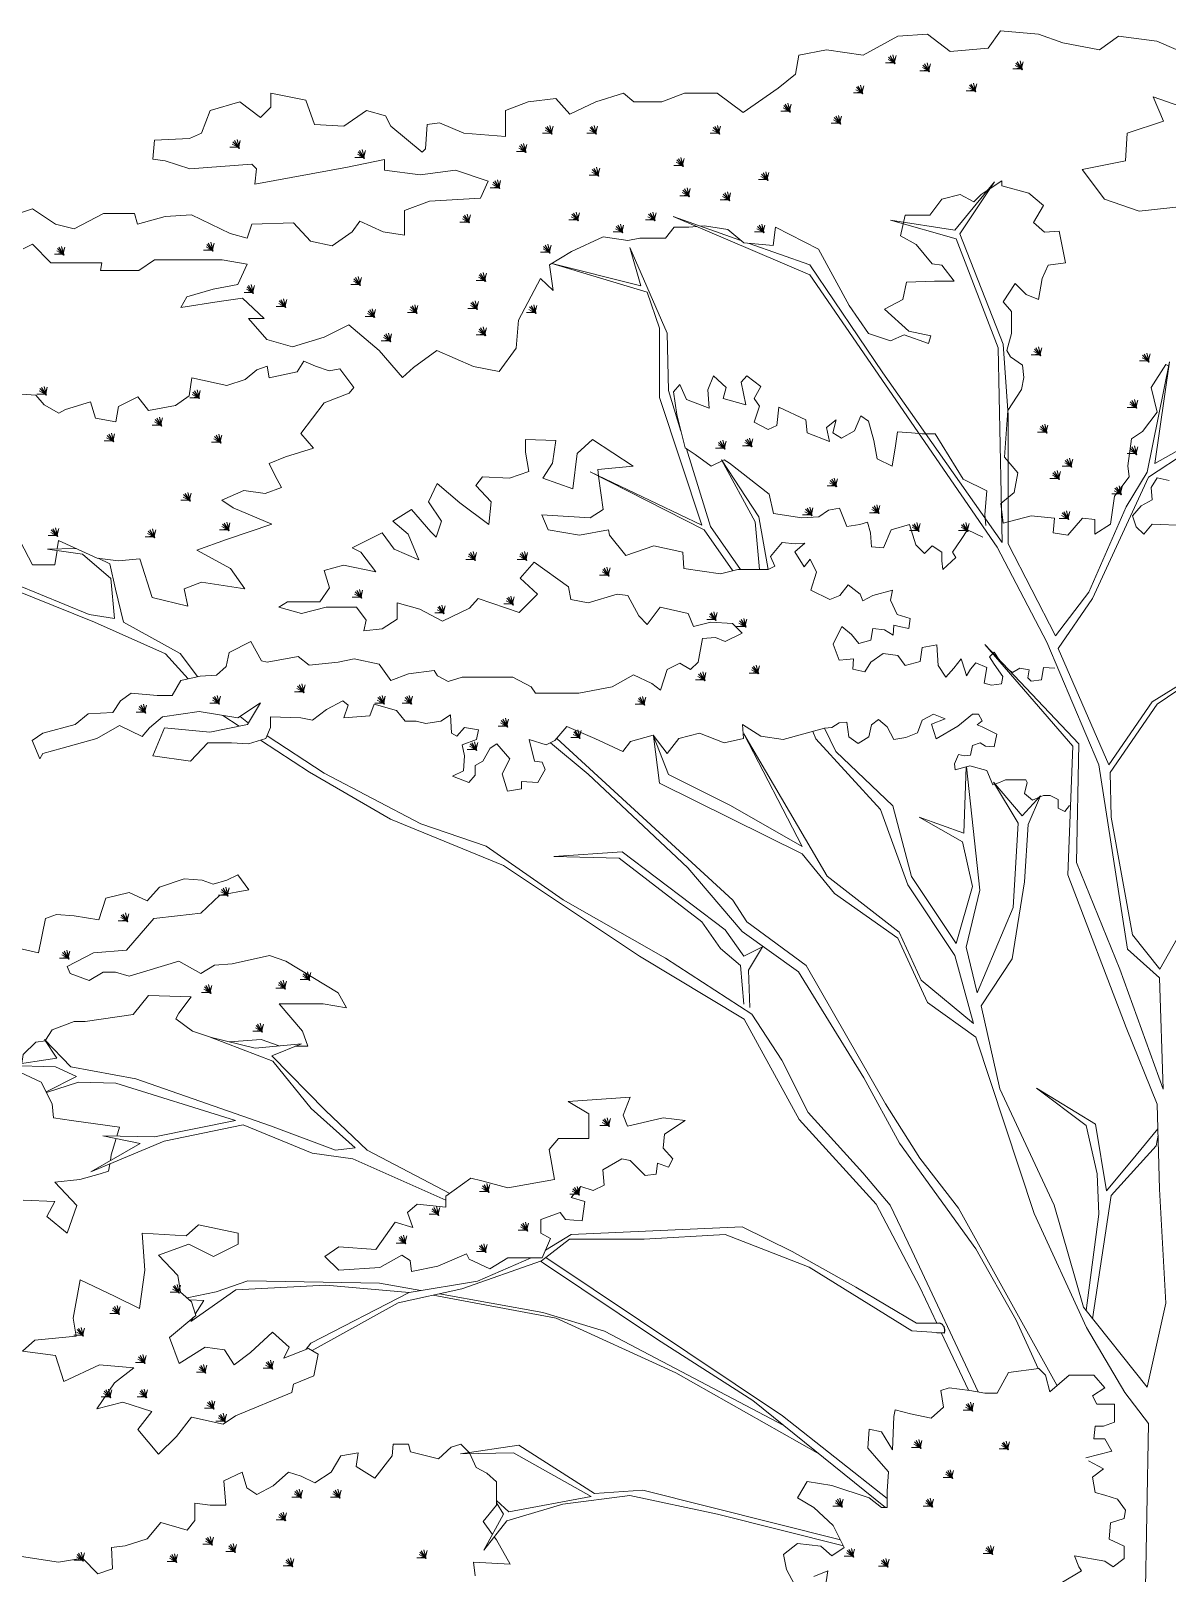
# Model space of a CAD drawing. Header units: millimetres. Extents: x -17823 to 16843, y 0 to 26332.
# Drawn here: x -11867 to 4, y 10211 to 26332 of the extents above; entities that cross this region are included whole.
import ezdxf

# ---------------------------------------------------------------- set-up
doc = ezdxf.new("R2010")
doc.units = ezdxf.units.MM
doc.layers.add('ceco.net 196', color=7, linetype='Continuous')

msp = doc.modelspace()

# ---------------------------------------------------------------- linework, layer by layer
at = {"layer": 'ceco.net 196'}
msp.add_line((-2402, 12728), (-2319, 12725), dxfattribs=at)
at = {"layer": 'ceco.net 196', "lineweight": 5}
for points in [[(-12239, 24343), (-11851, 24472), (-11609, 24311), (-11416, 24263), (-11109, 24424), (-10786, 24424), (-10754, 24311), (-10464, 24392), (-10189, 24408), (-9786, 24214), (-9608, 24166), (-9560, 24311), (-9124, 24327), (-8947, 24134), (-8721, 24085), (-8511, 24230), (-8430, 24343), (-8188, 24230), (-7962, 24198), (-7962, 24456), (-7704, 24553), (-7171, 24585), (-7091, 24762), (-7430, 24875), (-7801, 24827), (-8172, 24875), (-8172, 24988), (-8559, 24908), (-9528, 24730), (-9511, 24891), (-9560, 24940), (-10205, 24891), (-10465, 24973), (-10592, 24991), (-10574, 25190), (-10211, 25208), (-10084, 25263), (-9994, 25499), (-9685, 25589), (-9468, 25426), (-9359, 25535), (-9359, 25680), (-8996, 25607), (-8905, 25353), (-8597, 25335), (-8361, 25499), (-8161, 25444), (-8107, 25335), (-7780, 25063), (-7744, 25100), (-7726, 25353), (-7599, 25372), (-7345, 25263), (-6909, 25227), (-6909, 25499), (-6673, 25589), (-6383, 25625), (-6238, 25462), (-5966, 25589), (-5675, 25680), (-5567, 25589), (-5276, 25589), (-5040, 25680), (-4696, 25680), (-4424, 25480), (-4061, 25734), (-3879, 25879), (-3843, 26079), (-3553, 26133), (-3172, 26079), (-2809, 26278), (-2500, 26296), (-2264, 26115), (-1865, 26151), (-1738, 26332), (-1339, 26296), (-1085, 26206), (-704, 26133), (-504, 26278), (-105, 26224), (276, 26061)], [(-2906, 26058), (-2840, 25989), (-2889, 26071), (-2836, 25989), (-2861, 26081), (-2845, 26004), (-2828, 26073), (-2851, 26006), (-2937, 25999), (-2849, 25999), (-2912, 26033), (-2840, 25997)], [(-2547, 25974), (-2482, 25905), (-2530, 25986), (-2478, 25905), (-2503, 25997), (-2486, 25919), (-2469, 25989), (-2493, 25921), (-2579, 25915), (-2490, 25915), (-2553, 25949), (-2482, 25913)], [(-1578, 25995), (-1512, 25926), (-1561, 26008), (-1508, 25926), (-1533, 26018), (-1517, 25940), (-1500, 26010), (-1523, 25942), (-1609, 25936), (-1521, 25936), (-1584, 25970), (-1512, 25934)], [(-3243, 25742), (-3178, 25673), (-3226, 25755), (-3174, 25673), (-3199, 25765), (-3182, 25688), (-3165, 25757), (-3188, 25690), (-3274, 25683), (-3186, 25683), (-3249, 25717), (-3178, 25681)], [(-2062, 25763), (-1997, 25694), (-2046, 25776), (-1993, 25694), (-2018, 25786), (-2001, 25709), (-1985, 25778), (-2008, 25711), (-2094, 25704), (-2006, 25704), (-2069, 25738), (-1997, 25702)], [(475, 25426), (-142, 25644), (-33, 25390), (-414, 25263), (-432, 24973), (-885, 24882), (-650, 24574), (-287, 24447), (385, 24520)], [(-4002, 25553), (-3937, 25483), (-3985, 25565), (-3932, 25483), (-3958, 25576), (-3941, 25498), (-3924, 25567), (-3947, 25500), (-4033, 25494), (-3945, 25494), (-4008, 25527), (-3937, 25492)], [(-6489, 25321), (-6424, 25252), (-6472, 25333), (-6420, 25252), (-6445, 25344), (-6428, 25266), (-6411, 25336), (-6434, 25268), (-6521, 25262), (-6432, 25262), (-6495, 25296), (-6424, 25260)], [(-6025, 25321), (-5960, 25252), (-6009, 25333), (-5956, 25252), (-5981, 25344), (-5964, 25266), (-5948, 25336), (-5971, 25268), (-6057, 25262), (-5969, 25262), (-6032, 25296), (-5960, 25260)], [(-4739, 25321), (-4674, 25252), (-4723, 25333), (-4670, 25252), (-4695, 25344), (-4679, 25266), (-4662, 25336), (-4685, 25268), (-4771, 25262), (-4683, 25262), (-4746, 25296), (-4674, 25260)], [(-3475, 25426), (-3410, 25357), (-3458, 25439), (-3405, 25357), (-3431, 25449), (-3414, 25372), (-3397, 25441), (-3420, 25374), (-3506, 25367), (-3418, 25367), (-3481, 25401), (-3410, 25365)], [(-9756, 25173), (-9691, 25104), (-9740, 25186), (-9687, 25104), (-9712, 25197), (-9696, 25119), (-9679, 25188), (-9702, 25121), (-9788, 25115), (-9700, 25115), (-9763, 25148), (-9691, 25113)], [(-6763, 25131), (-6698, 25062), (-6746, 25144), (-6694, 25062), (-6719, 25154), (-6702, 25077), (-6685, 25146), (-6709, 25079), (-6795, 25073), (-6706, 25073), (-6769, 25106), (-6698, 25070)], [(-8449, 25068), (-8384, 24999), (-8433, 25081), (-8380, 24999), (-8405, 25091), (-8389, 25014), (-8372, 25083), (-8395, 25016), (-8481, 25009), (-8393, 25009), (-8456, 25043), (-8384, 25007)], [(-5119, 24984), (-5054, 24915), (-5102, 24996), (-5050, 24915), (-5075, 25007), (-5058, 24929), (-5041, 24999), (-5064, 24931), (-5150, 24925), (-5062, 24925), (-5125, 24959), (-5054, 24923)], [(-6002, 24882), (-5937, 24813), (-5985, 24895), (-5933, 24813), (-5958, 24906), (-5941, 24828), (-5924, 24897), (-5948, 24830), (-6034, 24824), (-5945, 24824), (-6008, 24857), (-5937, 24822)], [(-4234, 24836), (-4168, 24767), (-4217, 24849), (-4164, 24767), (-4189, 24860), (-4173, 24782), (-4156, 24851), (-4179, 24784), (-4265, 24778), (-4177, 24778), (-4240, 24811), (-4168, 24776)], [(-7037, 24752), (-6972, 24683), (-7020, 24765), (-6968, 24683), (-6993, 24775), (-6976, 24698), (-6959, 24767), (-6983, 24700), (-7069, 24693), (-6980, 24693), (-7043, 24727), (-6972, 24691)], [(-5056, 24668), (-4991, 24599), (-5039, 24681), (-4986, 24599), (-5012, 24691), (-4995, 24613), (-4978, 24683), (-5001, 24615), (-5087, 24609), (-4999, 24609), (-5062, 24643), (-4991, 24607)], [(-1867, 24670), (-1940, 24623), (-2017, 24546), (-2157, 24623), (-2349, 24572), (-2476, 24406), (-2732, 24406), (-2783, 24189), (-2617, 24100), (-2451, 23896), (-2349, 23883), (-2221, 23717), (-2425, 23717), (-2719, 23704), (-2757, 23526), (-2949, 23424), (-2693, 23194), (-2464, 23143), (-2489, 23066), (-2744, 23156), (-2885, 23092), (-3115, 23169), (-3319, 23462), (-3640, 24051), (-4087, 24281), (-4113, 24089), (-4419, 24115), (-4585, 24255), (-4828, 24293), (-4870, 24290)], [(289, 22043), (-126, 21810), (29, 22872), (-204, 21720), (-424, 21357), (-813, 20464), (-1163, 20010), (-1655, 20969), (-1655, 22315), (-1708, 23057), (-2161, 24209), (-1798, 24753), (-2213, 24248), (-2887, 24352), (-2200, 24158), (-1760, 23018), (-1721, 20986), (-2965, 22759), (-3729, 23886), (-4362, 24110)], [(21, 22829), (-11, 22846), (-164, 22603), (-101, 22348), (-254, 22144), (-369, 22068), (-407, 21787), (-394, 21672), (-547, 21468), (-586, 21175), (-752, 21073), (-752, 21226), (-879, 21239), (-1033, 21060), (-1186, 21086), (-1173, 21239), (-1416, 21264), (-1709, 21188), (-1735, 21392), (-1594, 21506), (-1556, 21711), (-1696, 21876), (-1659, 22365), (-1519, 22582), (-1493, 22709), (-1506, 22837), (-1634, 22926), (-1672, 22990), (-1621, 23169), (-1621, 23398), (-1710, 23500), (-1583, 23691), (-1468, 23577), (-1340, 23526), (-1302, 23743), (-1238, 23883), (-1059, 23908), (-1123, 24240), (-1276, 24227), (-1391, 24329), (-1289, 24508), (-1442, 24635), (-1723, 24712), (-1723, 24763), (-1844, 24685)], [(-4634, 24626), (-4569, 24557), (-4617, 24638), (-4565, 24557), (-4590, 24649), (-4573, 24571), (-4556, 24640), (-4579, 24573), (-4666, 24567), (-4577, 24567), (-4640, 24601), (-4569, 24565)], [(-7352, 24393), (-7287, 24324), (-7336, 24406), (-7283, 24324), (-7308, 24416), (-7291, 24339), (-7275, 24408), (-7298, 24341), (-7384, 24334), (-7296, 24334), (-7359, 24368), (-7287, 24332)], [(-6215, 24415), (-6150, 24346), (-6198, 24428), (-6146, 24346), (-6171, 24438), (-6154, 24361), (-6137, 24430), (-6160, 24363), (-6247, 24356), (-6158, 24356), (-6221, 24390), (-6150, 24354)], [(-5414, 24415), (-5349, 24346), (-5397, 24428), (-5345, 24346), (-5370, 24438), (-5353, 24361), (-5336, 24430), (-5359, 24363), (-5446, 24356), (-5357, 24356), (-5420, 24390), (-5349, 24354)], [(-4450, 24141), (-5155, 24391), (-3729, 23782), (-1772, 20934), (-1254, 19943), (-709, 18661), (-411, 16732), (-74, 16434), (-36, 15269), (-36, 15269), (-489, 16525), (-943, 17638), (-917, 18881), (-1902, 19917), (-981, 18855), (-1033, 17509), (-424, 15916), (-100, 15113), (-74, 14226), (-9, 13035), (-203, 12154), (-870, 12991), (-1175, 14058), (-1745, 15275), (-1940, 16142), (-1616, 16634), (-1486, 17437), (-1448, 18037), (-1318, 18335), (-1512, 18128), (-1810, 18478), (-1551, 18050), (-1603, 17170), (-1979, 16277), (-2096, 16756), (-1953, 17351), (-2092, 18640)], [(-4911, 24287), (-4994, 24281), (-5147, 24281), (-5236, 24166), (-5504, 24166), (-5632, 24140), (-5887, 24179), (-6219, 24025), (-6449, 23885), (-6411, 23617), (-6542, 23743), (-6772, 23309), (-6797, 23016), (-6976, 22773), (-7244, 22824), (-7627, 22990), (-7870, 22812), (-7985, 22710), (-8227, 22990), (-8546, 23258), (-8802, 23130), (-9134, 23028), (-9402, 23105), (-9592, 23327), (-9431, 23327), (-9657, 23537), (-9899, 23505), (-10302, 23440), (-10238, 23553), (-9963, 23634), (-9705, 23682), (-9608, 23892), (-9867, 23940), (-10577, 23940), (-10738, 23827), (-11141, 23827), (-11125, 23908), (-11658, 23908), (-11851, 24101), (-11948, 24053)], [(-5751, 24289), (-5686, 24220), (-5734, 24301), (-5682, 24220), (-5707, 24312), (-5690, 24234), (-5674, 24303), (-5697, 24236), (-5783, 24230), (-5695, 24230), (-5758, 24264), (-5686, 24228)], [(-4276, 24289), (-4211, 24220), (-4259, 24301), (-4206, 24220), (-4232, 24312), (-4215, 24234), (-4198, 24303), (-4221, 24236), (-4307, 24230), (-4219, 24230), (-4282, 24264), (-4211, 24228)], [(-11590, 24057), (-11525, 23988), (-11574, 24070), (-11521, 23988), (-11546, 24080), (-11529, 24003), (-11513, 24072), (-11536, 24005), (-11622, 23998), (-11534, 23998), (-11597, 24032), (-11525, 23996)], [(-10030, 24099), (-9965, 24030), (-10014, 24112), (-9961, 24030), (-9986, 24122), (-9970, 24045), (-9953, 24114), (-9976, 24047), (-10062, 24040), (-9974, 24040), (-10037, 24074), (-9965, 24038)], [(-6510, 24078), (-6445, 24009), (-6493, 24091), (-6441, 24009), (-6466, 24101), (-6449, 24024), (-6432, 24093), (-6456, 24026), (-6542, 24019), (-6453, 24019), (-6516, 24053), (-6445, 24017)], [(-5075, 22147), (-5207, 22574), (-5221, 23174), (-5610, 24067), (-5493, 23666), (-6426, 23899), (-5429, 23601), (-5299, 23226), (-5299, 22501), (-4858, 21167), (-6025, 21724), (-4833, 21115), (-4532, 20689)], [(-8492, 23741), (-8427, 23672), (-8475, 23754), (-8422, 23672), (-8448, 23764), (-8431, 23687), (-8414, 23756), (-8437, 23689), (-8523, 23682), (-8435, 23682), (-8498, 23716), (-8427, 23680)], [(-7185, 23783), (-7120, 23714), (-7168, 23796), (-7115, 23714), (-7141, 23806), (-7124, 23729), (-7107, 23798), (-7130, 23731), (-7216, 23724), (-7128, 23724), (-7191, 23758), (-7120, 23722)], [(-9609, 23657), (-9544, 23588), (-9592, 23669), (-9540, 23588), (-9565, 23680), (-9548, 23602), (-9531, 23672), (-9554, 23604), (-9640, 23598), (-9552, 23598), (-9615, 23632), (-9544, 23596)], [(-9272, 23509), (-9206, 23440), (-9255, 23522), (-9202, 23440), (-9227, 23532), (-9211, 23455), (-9194, 23524), (-9217, 23457), (-9303, 23451), (-9215, 23451), (-9278, 23484), (-9206, 23449)], [(-8344, 23404), (-8279, 23335), (-8327, 23417), (-8275, 23335), (-8300, 23427), (-8283, 23350), (-8266, 23419), (-8289, 23352), (-8376, 23345), (-8287, 23345), (-8350, 23379), (-8279, 23343)], [(-7901, 23446), (-7836, 23377), (-7885, 23459), (-7832, 23377), (-7857, 23469), (-7841, 23392), (-7824, 23461), (-7847, 23394), (-7933, 23387), (-7845, 23387), (-7908, 23421), (-7836, 23385)], [(-7269, 23488), (-7204, 23419), (-7252, 23501), (-7200, 23419), (-7225, 23511), (-7208, 23434), (-7191, 23503), (-7214, 23436), (-7301, 23430), (-7212, 23430), (-7275, 23463), (-7204, 23427)], [(-6658, 23446), (-6593, 23377), (-6641, 23459), (-6588, 23377), (-6614, 23469), (-6597, 23392), (-6580, 23461), (-6603, 23394), (-6689, 23387), (-6601, 23387), (-6664, 23421), (-6593, 23385)], [(-7185, 23215), (-7120, 23145), (-7168, 23227), (-7115, 23145), (-7141, 23238), (-7124, 23160), (-7107, 23229), (-7130, 23162), (-7216, 23156), (-7128, 23156), (-7191, 23189), (-7120, 23154)], [(-8175, 23151), (-8110, 23082), (-8159, 23164), (-8106, 23082), (-8131, 23174), (-8115, 23097), (-8098, 23166), (-8121, 23099), (-8207, 23093), (-8119, 23093), (-8182, 23126), (-8110, 23090)], [(-1383, 23005), (-1318, 22936), (-1366, 23018), (-1314, 22936), (-1339, 23028), (-1322, 22951), (-1305, 23020), (-1328, 22953), (-1415, 22946), (-1326, 22946), (-1389, 22980), (-1318, 22944)], [(-252, 22941), (-186, 22871), (-235, 22953), (-182, 22871), (-207, 22964), (-191, 22886), (-174, 22955), (-197, 22888), (-283, 22882), (-195, 22882), (-258, 22915), (-186, 22880)], [(-8492, 22606), (-8641, 22798), (-8752, 22778), (-8893, 22828), (-9014, 22879), (-9085, 22768), (-9377, 22707), (-9397, 22828), (-9508, 22788), (-9629, 22687), (-9821, 22627), (-10184, 22707), (-10214, 22516), (-10355, 22415), (-10638, 22365), (-10749, 22506), (-10950, 22405), (-10980, 22244), (-11192, 22284), (-11243, 22456), (-11505, 22375), (-11575, 22335), (-11727, 22425), (-11817, 22526), (-12261, 22556)], [(-11773, 22593), (-11708, 22524), (-11757, 22605), (-11704, 22524), (-11729, 22616), (-11712, 22538), (-11696, 22608), (-11719, 22540), (-11805, 22534), (-11717, 22534), (-11780, 22568), (-11708, 22532)], [(-11591, 20917), (-11577, 21004), (-11174, 20822), (-10952, 20792), (-10730, 20812), (-10599, 20409), (-10226, 20319), (-10266, 20500), (-10085, 20570), (-9631, 20500), (-9782, 20711), (-10135, 20903), (-9823, 21014), (-9349, 21175), (-9752, 21346), (-9873, 21427), (-9641, 21528), (-9419, 21497), (-9248, 21558), (-9318, 21689), (-9379, 21810), (-9207, 21880), (-8915, 21971), (-9046, 22122), (-8804, 22444), (-8542, 22545), (-8492, 22606)], [(-10175, 22557), (-10110, 22488), (-10158, 22570), (-10106, 22488), (-10131, 22580), (-10114, 22503), (-10098, 22572), (-10121, 22505), (-10207, 22498), (-10119, 22498), (-10182, 22532), (-10110, 22496)], [(-1923, 21039), (-2081, 21118), (-2149, 21017), (-2239, 20882), (-2205, 20826), (-2340, 20702), (-2351, 20792), (-2351, 20882), (-2452, 20949), (-2531, 20871), (-2621, 20961), (-2689, 21174), (-2880, 21118), (-2959, 20927), (-3083, 20938), (-3094, 21084), (-3128, 21197), (-3206, 21174), (-3342, 21152), (-3420, 21343), (-3533, 21321), (-3634, 21253), (-3814, 21242), (-4107, 21287), (-4152, 21489), (-4568, 21815), (-4625, 21849), (-4760, 21782), (-4928, 21905), (-5030, 21973), (-5120, 22321), (-5154, 22558), (-5086, 22636), (-5019, 22479), (-4782, 22389), (-4793, 22580), (-4737, 22726), (-4602, 22603), (-4636, 22490), (-4399, 22423), (-4445, 22659), (-4388, 22726), (-4242, 22614), (-4309, 22490), (-4253, 22411), (-4309, 22243), (-4163, 22164), (-4073, 22209), (-4051, 22400), (-3769, 22265), (-3758, 22130), (-3522, 22040), (-3555, 22187), (-3454, 22265), (-3488, 22130), (-3398, 22074), (-3263, 22153), (-3195, 22310), (-3116, 22254), (-3060, 22052), (-3026, 21860), (-2869, 21782), (-2835, 21995), (-2813, 22142), (-2666, 22130), (-2554, 22119), (-2419, 22119), (-2126, 21647), (-1878, 21523), (-1901, 21276), (-1890, 21163)], [(-381, 22456), (-316, 22387), (-364, 22469), (-312, 22387), (-337, 22479), (-320, 22401), (-303, 22471), (-326, 22404), (-412, 22397), (-324, 22397), (-387, 22431), (-316, 22395)], [(-10569, 22271), (-10504, 22202), (-10552, 22284), (-10500, 22202), (-10525, 22294), (-10508, 22217), (-10491, 22286), (-10514, 22219), (-10600, 22212), (-10512, 22212), (-10575, 22246), (-10504, 22210)], [(-11070, 22104), (-11005, 22035), (-11053, 22117), (-11000, 22035), (-11026, 22127), (-11009, 22050), (-10992, 22119), (-11015, 22052), (-11101, 22046), (-11013, 22046), (-11076, 22079), (-11005, 22043)], [(-9949, 22092), (-9884, 22023), (-9932, 22105), (-9879, 22023), (-9905, 22115), (-9888, 22038), (-9871, 22107), (-9894, 22040), (-9980, 22034), (-9892, 22034), (-9955, 22067), (-9884, 22032)], [(-1318, 22198), (-1253, 22128), (-1302, 22210), (-1249, 22128), (-1274, 22221), (-1258, 22143), (-1241, 22212), (-1264, 22145), (-1350, 22139), (-1262, 22139), (-1325, 22172), (-1253, 22137)], [(-4437, 20038), (-4538, 20139), (-4763, 20151), (-4943, 20106), (-5000, 20241), (-5292, 20308), (-5427, 20128), (-5517, 20218), (-5630, 20432), (-5743, 20443), (-6046, 20353), (-6226, 20387), (-6249, 20522), (-6609, 20780), (-6755, 20612), (-6575, 20443), (-6767, 20252), (-7194, 20398), (-7284, 20297), (-7566, 20162), (-7802, 20286), (-8039, 20353), (-8039, 20184), (-8196, 20083), (-8387, 20061), (-8365, 20173), (-8466, 20308), (-8781, 20308), (-9040, 20241), (-9277, 20308), (-9187, 20364), (-8849, 20364), (-8748, 20510), (-8804, 20690), (-8601, 20747), (-8264, 20679), (-8421, 20882), (-8511, 20927), (-8196, 21084), (-8072, 20915), (-7813, 20803), (-7926, 21073), (-8084, 21208), (-7892, 21331), (-7690, 21095), (-7633, 21039), (-7577, 21208), (-7712, 21410), (-7622, 21601), (-7386, 21399), (-7082, 21174), (-7059, 21410), (-7217, 21579), (-7149, 21669), (-6868, 21658), (-6665, 21725), (-6699, 21928), (-6699, 22062), (-6384, 22051), (-6418, 21815), (-6519, 21658), (-6204, 21545), (-6159, 21916), (-6001, 22062), (-5574, 21781), (-5945, 21748), (-5936, 21681)], [(-4452, 20702), (-4766, 21150), (-5019, 21965)], [(-4682, 22030), (-4617, 21961), (-4665, 22043), (-4612, 21961), (-4638, 22053), (-4621, 21975), (-4604, 22045), (-4627, 21977), (-4713, 21971), (-4625, 21971), (-4688, 22005), (-4617, 21969)], [(-4402, 22053), (-4337, 21984), (-4385, 22066), (-4333, 21984), (-4358, 22076), (-4341, 21999), (-4324, 22068), (-4348, 22001), (-4434, 21994), (-4345, 21994), (-4408, 22028), (-4337, 21992)], [(380, 17325), (-73, 16523), (-358, 16885), (-579, 18115), (-592, 18581), (-99, 19293), (873, 19954), (-151, 19319), (-605, 18659), (-1136, 19876), (-774, 20399), (-191, 21668), (224, 21940)], [(-381, 21971), (-316, 21902), (-364, 21984), (-312, 21902), (-337, 21995), (-320, 21917), (-303, 21986), (-326, 21919), (-412, 21913), (-324, 21913), (-387, 21946), (-316, 21911)], [(-4165, 20702), (-4261, 21253), (-4650, 21849), (-4300, 21201), (-4253, 20702)], [(-1060, 21842), (-995, 21773), (-1043, 21855), (-990, 21773), (-1016, 21865), (-999, 21788), (-982, 21857), (-1005, 21790), (-1091, 21783), (-1003, 21783), (-1066, 21817), (-995, 21781)], [(-5936, 21678), (-5889, 21331), (-6024, 21241), (-6530, 21275), (-6463, 21118), (-6136, 21062), (-5833, 21118), (-5821, 21062), (-5652, 20848), (-5360, 20949), (-5056, 20882), (-5045, 20713), (-4662, 20657), (-4482, 20702), (-4163, 20702)], [(-3517, 21634), (-3452, 21565), (-3500, 21647), (-3448, 21565), (-3473, 21657), (-3456, 21580), (-3439, 21649), (-3462, 21582), (-3548, 21575), (-3460, 21575), (-3523, 21609), (-3452, 21573)], [(-1189, 21713), (-1124, 21644), (-1172, 21726), (-1120, 21644), (-1145, 21736), (-1128, 21658), (-1111, 21728), (-1135, 21661), (-1221, 21654), (-1132, 21654), (-1195, 21688), (-1124, 21652)], [(193, 21162), (-152, 21175), (-241, 21073), (-318, 21149), (-356, 21264), (-267, 21366), (-152, 21430), (-164, 21558), (-101, 21660), (27, 21634)], [(-10271, 21485), (-10206, 21415), (-10254, 21497), (-10201, 21415), (-10227, 21508), (-10210, 21430), (-10193, 21499), (-10216, 21432), (-10302, 21426), (-10214, 21426), (-10277, 21459), (-10206, 21424)], [(-543, 21551), (-477, 21482), (-526, 21564), (-473, 21482), (-498, 21575), (-482, 21497), (-465, 21566), (-488, 21499), (-574, 21493), (-486, 21493), (-549, 21526), (-477, 21491)], [(-3773, 21332), (-3708, 21262), (-3756, 21344), (-3704, 21262), (-3729, 21355), (-3712, 21277), (-3696, 21346), (-3719, 21279), (-3805, 21273), (-3717, 21273), (-3780, 21306), (-3708, 21271)], [(-3074, 21355), (-3009, 21286), (-3058, 21367), (-3005, 21286), (-3030, 21378), (-3014, 21300), (-2997, 21370), (-3020, 21302), (-3106, 21296), (-3018, 21296), (-3081, 21330), (-3009, 21294)], [(-1092, 21293), (-1027, 21224), (-1075, 21306), (-1023, 21224), (-1048, 21316), (-1031, 21238), (-1014, 21308), (-1038, 21241), (-1124, 21234), (-1035, 21234), (-1098, 21268), (-1027, 21232)], [(-12065, 21165), (-11849, 20752), (-11617, 20752), (-11594, 20900)], [(-11654, 21115), (-11589, 21046), (-11637, 21128), (-11585, 21046), (-11610, 21138), (-11593, 21061), (-11576, 21130), (-11599, 21063), (-11686, 21056), (-11597, 21056), (-11660, 21090), (-11589, 21054)], [(-10640, 21103), (-10575, 21034), (-10624, 21116), (-10571, 21034), (-10596, 21126), (-10579, 21049), (-10563, 21118), (-10586, 21051), (-10672, 21044), (-10584, 21044), (-10647, 21078), (-10575, 21042)], [(-9865, 21175), (-9800, 21106), (-9848, 21187), (-9796, 21106), (-9821, 21198), (-9804, 21120), (-9788, 21189), (-9811, 21122), (-9897, 21116), (-9809, 21116), (-9872, 21150), (-9800, 21114)], [(-2655, 21169), (-2590, 21099), (-2638, 21181), (-2586, 21099), (-2611, 21192), (-2594, 21114), (-2577, 21183), (-2601, 21116), (-2687, 21110), (-2598, 21110), (-2661, 21143), (-2590, 21108)], [(-2143, 21169), (-2078, 21099), (-2126, 21181), (-2073, 21099), (-2099, 21192), (-2082, 21114), (-2065, 21183), (-2088, 21116), (-2174, 21110), (-2086, 21110), (-2149, 21143), (-2078, 21108)], [(-12671, 20488), (-12459, 20537), (-12072, 20537), (-12072, 21036), (-12001, 21026), (-12021, 20547), (-11257, 20232), (-10992, 20191), (-11033, 20608), (-11328, 20863), (-11695, 20914), (-11398, 20923)], [(-1819, 19822), (-1852, 19789), (-1803, 19712), (-1711, 19585), (-1725, 19508), (-1831, 19494), (-1908, 19515), (-1880, 19677), (-1993, 19726), (-2049, 19662), (-2091, 19592), (-2105, 19641), (-2148, 19768), (-2225, 19670), (-2309, 19578), (-2387, 19698), (-2401, 19916), (-2556, 19887), (-2577, 19740), (-2732, 19698), (-2809, 19803), (-2964, 19824), (-3090, 19733), (-3154, 19634), (-3280, 19662), (-3273, 19768), (-3344, 19761), (-3421, 19754), (-3484, 19923), (-3393, 20105), (-3294, 20021), (-3217, 19930), (-3090, 19965), (-3069, 20084), (-2950, 20070), (-2858, 20014), (-2851, 20120), (-2795, 20105), (-2696, 20084), (-2682, 20190), (-2816, 20232), (-2886, 20380), (-2865, 20485), (-3069, 20429), (-3175, 20373), (-3203, 20443), (-3330, 20541), (-3414, 20429), (-3520, 20387), (-3717, 20485), (-3660, 20675), (-3724, 20809), (-3787, 20731), (-3886, 20886), (-3780, 20977), (-3882, 20972), (-4017, 20983), (-4141, 20837), (-4096, 20736), (-4163, 20702)], [(-11163, 20821), (-11043, 20761), (-10982, 20496), (-10900, 20150), (-10309, 19825), (-10127, 19582)], [(-7291, 20866), (-7226, 20797), (-7274, 20879), (-7221, 20797), (-7247, 20889), (-7230, 20812), (-7213, 20881), (-7236, 20814), (-7322, 20807), (-7234, 20807), (-7297, 20841), (-7226, 20805)], [(-6755, 20866), (-6690, 20797), (-6738, 20879), (-6686, 20797), (-6711, 20889), (-6694, 20812), (-6677, 20881), (-6700, 20814), (-6786, 20807), (-6698, 20807), (-6761, 20841), (-6690, 20805)], [(-5893, 20703), (-5828, 20634), (-5876, 20716), (-5824, 20634), (-5849, 20726), (-5832, 20649), (-5815, 20718), (-5838, 20651), (-5925, 20644), (-5836, 20644), (-5899, 20678), (-5828, 20642)], [(-10225, 19560), (-10459, 19821), (-11201, 20150), (-12067, 20500), (-12667, 20481)], [(-8479, 20470), (-8414, 20401), (-8462, 20483), (-8409, 20401), (-8435, 20493), (-8418, 20416), (-8401, 20485), (-8424, 20418), (-8510, 20412), (-8422, 20412), (-8485, 20445), (-8414, 20409)], [(-7617, 20307), (-7552, 20238), (-7600, 20320), (-7548, 20238), (-7573, 20330), (-7556, 20253), (-7539, 20322), (-7562, 20255), (-7648, 20249), (-7560, 20249), (-7623, 20282), (-7552, 20247)], [(-6895, 20401), (-6830, 20331), (-6878, 20413), (-6825, 20331), (-6851, 20424), (-6834, 20346), (-6817, 20415), (-6840, 20348), (-6926, 20342), (-6838, 20342), (-6901, 20375), (-6830, 20340)], [(-4775, 20238), (-4710, 20168), (-4758, 20250), (-4706, 20168), (-4731, 20261), (-4714, 20183), (-4697, 20252), (-4720, 20185), (-4806, 20179), (-4718, 20179), (-4781, 20212), (-4710, 20177)], [(-4464, 20167), (-4399, 20098), (-4447, 20180), (-4395, 20098), (-4420, 20190), (-4403, 20113), (-4386, 20182), (-4410, 20115), (-4496, 20108), (-4407, 20108), (-4470, 20142), (-4399, 20106)], [(-4437, 20038), (-4613, 19948), (-4715, 19993), (-4850, 19982), (-4895, 19735), (-4974, 19656), (-5086, 19724), (-5221, 19656), (-5289, 19442), (-5379, 19510), (-5570, 19600), (-5795, 19476), (-6144, 19409), (-6594, 19409), (-6639, 19476), (-6831, 19577), (-7360, 19577), (-7506, 19532), (-7618, 19589), (-7652, 19645), (-7922, 19611), (-8106, 19543), (-8230, 19712), (-8489, 19768), (-8658, 19734), (-8961, 19701), (-9074, 19791), (-9400, 19734), (-9457, 19746), (-9569, 19948), (-9794, 19836), (-9828, 19689), (-9929, 19599), (-10098, 19588), (-10301, 19543), (-10391, 19386), (-10548, 19386), (-10818, 19408), (-10931, 19330), (-11010, 19206), (-11269, 19195), (-11404, 19082), (-11741, 18992), (-11854, 18913), (-11775, 18722), (-11741, 18778), (-11539, 18835), (-11179, 18936), (-10942, 19071), (-10706, 18958), (-10627, 19048), (-10492, 19161), (-10109, 19217), (-9704, 19150), (-9468, 19307), (-9603, 19082), (-9997, 19003), (-10470, 19048), (-10593, 18756), (-10199, 18700), (-10019, 18891), (-9772, 18891), (-9592, 18880), (-9412, 18936)], [(-1750, 19758), (-1803, 19838), (-1815, 19826)], [(-4332, 19679), (-4267, 19610), (-4316, 19692), (-4263, 19610), (-4288, 19702), (-4271, 19624), (-4255, 19694), (-4278, 19626), (-4364, 19620), (-4276, 19620), (-4339, 19654), (-4267, 19618)], [(-1169, 19670), (-1289, 19677), (-1310, 19550), (-1416, 19536), (-1451, 19571), (-1437, 19655), (-1535, 19670), (-1613, 19627), (-1655, 19658)], [(-4891, 19609), (-4826, 19540), (-4875, 19622), (-4822, 19540), (-4847, 19632), (-4830, 19555), (-4814, 19624), (-4837, 19557), (-4923, 19550), (-4835, 19550), (-4898, 19584), (-4826, 19548)], [(-9965, 19363), (-9900, 19294), (-9948, 19376), (-9895, 19294), (-9921, 19386), (-9904, 19309), (-9887, 19378), (-9910, 19311), (-9996, 19305), (-9908, 19305), (-9971, 19338), (-9900, 19303)], [(-9081, 19483), (-9016, 19414), (-9064, 19496), (-9012, 19414), (-9037, 19506), (-9020, 19429), (-9003, 19498), (-9026, 19431), (-9112, 19424), (-9024, 19424), (-9087, 19458), (-9016, 19422)], [(-8242, 19363), (-8177, 19294), (-8225, 19376), (-8173, 19294), (-8198, 19386), (-8181, 19309), (-8165, 19378), (-8188, 19311), (-8274, 19305), (-8186, 19305), (-8249, 19338), (-8177, 19303)], [(-7958, 19363), (-7893, 19294), (-7941, 19376), (-7888, 19294), (-7914, 19386), (-7897, 19309), (-7880, 19378), (-7903, 19311), (-7989, 19305), (-7901, 19305), (-7964, 19338), (-7893, 19303)], [(-5520, 19353), (-5455, 19284), (-5504, 19366), (-5451, 19284), (-5476, 19376), (-5459, 19298), (-5443, 19368), (-5466, 19301), (-5552, 19294), (-5464, 19294), (-5527, 19328), (-5455, 19292)], [(-10736, 19270), (-10670, 19201), (-10719, 19283), (-10666, 19201), (-10691, 19293), (-10675, 19216), (-10658, 19285), (-10681, 19218), (-10767, 19212), (-10679, 19212), (-10742, 19245), (-10670, 19210)], [(-3576, 19044), (-4006, 18925), (-4242, 18959), (-4433, 19082), (-4422, 18936), (-4625, 18891), (-4883, 18993), (-5097, 18936), (-5221, 18779), (-5367, 18970), (-5604, 18903), (-5683, 18801), (-5975, 18936), (-6268, 19060), (-6392, 18914), (-6482, 18869), (-6662, 18925), (-6605, 18700), (-6527, 18689), (-6493, 18610), (-6572, 18475), (-6741, 18486), (-6741, 18408), (-6887, 18385), (-6943, 18565), (-6864, 18723), (-6999, 18880), (-7067, 18835), (-7146, 18700), (-7224, 18655), (-7224, 18554), (-7292, 18475), (-7461, 18543), (-7348, 18599), (-7337, 18756), (-7360, 18869), (-7213, 18925), (-7191, 19026), (-7337, 19049), (-7416, 18959), (-7472, 18993), (-7483, 19184), (-7585, 19116), (-7742, 19094), (-7843, 19116), (-7956, 19116), (-8046, 19229), (-8282, 19296), (-8327, 19172), (-8598, 19150), (-8553, 19285), (-8609, 19330), (-8778, 19240), (-8924, 19127), (-9048, 19150), (-9363, 19161), (-9363, 19049), (-9412, 18936)], [(-2097, 18639), (-2133, 18629), (-2211, 18608), (-2218, 18671), (-2176, 18769), (-2112, 18755), (-2049, 18762), (-2028, 18861), (-1951, 18889), (-1894, 18854), (-1803, 18847), (-1775, 18980), (-1929, 19058), (-1979, 19079), (-1929, 19121), (-1965, 19191), (-2028, 19191), (-2183, 19065), (-2408, 18931), (-2457, 19086), (-2316, 19142), (-2436, 19191), (-2556, 19128), (-2605, 18995), (-2725, 18945), (-2851, 18924), (-2922, 19058), (-3013, 19135), (-3083, 19079), (-3112, 18952), (-3224, 18882), (-3323, 18952), (-3344, 19107), (-3421, 19100), (-3499, 19051), (-3576, 19044)], [(-9691, 19065), (-9861, 19176)], [(-9680, 19166), (-9595, 19095)], [(-6954, 19124), (-6889, 19055), (-6937, 19137), (-6885, 19055), (-6910, 19147), (-6893, 19069), (-6876, 19139), (-6900, 19071), (-6986, 19065), (-6897, 19065), (-6960, 19099), (-6889, 19063)], [(-6196, 19004), (-6131, 18935), (-6179, 19016), (-6127, 18935), (-6152, 19027), (-6135, 18949), (-6118, 19019), (-6141, 18951), (-6227, 18945), (-6139, 18945), (-6202, 18979), (-6131, 18943)], [(-2097, 18639), (-2121, 17947), (-2588, 18115), (-2134, 17856), (-2031, 17390), (-2199, 16794), (-2666, 17494), (-2860, 18232), (-3456, 18801), (-3575, 19044)], [(-2403, 12825), (-2581, 13202), (-3035, 14067), (-3839, 14952), (-4416, 16002), (-5508, 16661), (-6930, 17608), (-8110, 18091), (-8955, 18585), (-9467, 18919)], [(-9400, 18963), (-8802, 18573), (-7793, 18043), (-7111, 17809), (-6306, 17249), (-5236, 16639), (-4336, 16053), (-4020, 15575), (-3745, 15025), (-3175, 14394), (-2889, 14058), (-2664, 13585), (-1969, 12105)], [(-7276, 18879), (-7211, 18810), (-7260, 18891), (-7207, 18810), (-7232, 18902), (-7216, 18824), (-7199, 18893), (-7222, 18826), (-7308, 18820), (-7220, 18820), (-7283, 18854), (-7211, 18818)], [(-1344, 12351), (-1572, 12855), (-1995, 13602), (-2792, 14707), (-3166, 15390), (-3849, 16495), (-4435, 16917), (-5004, 17584), (-6046, 18562), (-6437, 18891)], [(-6372, 18936), (-4533, 17246), (-4386, 17018), (-3768, 16563), (-2939, 15117), (-2581, 14548), (-2174, 14028), (-1150, 12175)], [(-3697, 19010), (-3665, 18933), (-2991, 18195), (-2706, 17405), (-2214, 16667), (-2019, 15955), (-2564, 16408), (-2797, 16913), (-3549, 17496), (-4417, 18985), (-3808, 17807), (-4559, 18234), (-5207, 18558), (-5363, 18959), (-5298, 18467), (-3808, 17729), (-3471, 17315), (-2810, 16849), (-2499, 16175), (-1994, 15813), (-1384, 13970), (-840, 12778), (-437, 12101), (-191, 11777), (-243, 8910)], [(-1799, 18458), (-1817, 18453), (-1880, 18601), (-2056, 18650), (-2092, 18640)], [(-1330, 18323), (-1402, 18291), (-1486, 18362), (-1458, 18474), (-1472, 18502), (-1683, 18502), (-1746, 18474), (-1795, 18460)], [(-1015, 18235), (-1064, 18172), (-1134, 18207), (-1134, 18298), (-1219, 18341), (-1289, 18341), (-1322, 18326)], [(-4419, 16157), (-4452, 16563), (-4663, 16742), (-4858, 17018), (-5720, 17685), (-6403, 17701), (-5688, 17750), (-4614, 16937), (-4419, 16661), (-4224, 16758), (-4370, 16514), (-4354, 16124)], [(-12234, 16795), (-11788, 16694), (-11716, 17053), (-11601, 17096), (-11415, 17082), (-11156, 17039), (-11084, 17268), (-10840, 17326), (-10653, 17240), (-10524, 17383), (-10266, 17469), (-10079, 17455), (-9964, 17412), (-9820, 17455), (-9705, 17512), (-9590, 17355), (-9892, 17297), (-10093, 17111), (-10337, 17082), (-10582, 17053), (-10869, 16723), (-11214, 16694), (-11487, 16551), (-11458, 16479), (-11257, 16407), (-11113, 16493), (-10984, 16493), (-10840, 16450), (-10323, 16608), (-10093, 16479), (-9950, 16565), (-9763, 16580), (-9375, 16666), (-9203, 16608), (-8657, 16278), (-8570, 16120), (-8815, 16163), (-9159, 16163), (-9274, 16163), (-9030, 15876), (-8973, 15718), (-9107, 15718)], [(-9875, 17358), (-9810, 17289), (-9858, 17371), (-9805, 17289), (-9831, 17381), (-9814, 17303), (-9797, 17373), (-9820, 17305), (-9906, 17299), (-9818, 17299), (-9881, 17333), (-9810, 17297)], [(-10923, 17089), (-10858, 17019), (-10906, 17101), (-10854, 17019), (-10879, 17112), (-10862, 17034), (-10845, 17103), (-10869, 17036), (-10955, 17030), (-10866, 17030), (-10929, 17063), (-10858, 17028)], [(-11537, 16699), (-11472, 16630), (-11520, 16712), (-11468, 16630), (-11493, 16722), (-11476, 16645), (-11460, 16714), (-11483, 16647), (-11569, 16641), (-11481, 16641), (-11544, 16674), (-11472, 16639)], [(-9021, 16475), (-8956, 16406), (-9004, 16488), (-8952, 16406), (-8977, 16498), (-8960, 16420), (-8943, 16490), (-8966, 16422), (-9053, 16416), (-8964, 16416), (-9027, 16450), (-8956, 16414)], [(-10054, 16340), (-9989, 16271), (-10038, 16353), (-9985, 16271), (-10010, 16363), (-9994, 16286), (-9977, 16355), (-10000, 16288), (-10086, 16281), (-9998, 16281), (-10061, 16315), (-9989, 16279)], [(-9276, 16385), (-9211, 16316), (-9259, 16398), (-9206, 16316), (-9232, 16408), (-9215, 16331), (-9198, 16400), (-9221, 16333), (-9307, 16326), (-9219, 16326), (-9282, 16360), (-9211, 16324)], [(-9990, 15813), (-10179, 15876), (-10352, 16005), (-10323, 16063), (-10194, 16235), (-10639, 16249), (-10797, 16049), (-11300, 15977), (-11415, 15977), (-11645, 15891), (-11713, 15781)], [(-11708, 15243), (-11391, 15402), (-11609, 15505), (-12102, 15516), (-11597, 15596), (-11724, 15791), (-11448, 15505), (-10772, 15379), (-9362, 14886), (-8686, 14634), (-8480, 14657), (-8938, 15069), (-9339, 15562), (-9993, 15814), (-9523, 15699), (-9041, 15745), (-9351, 15619), (-8789, 15047), (-8354, 14634), (-7491, 14181)], [(-9515, 15936), (-9450, 15867), (-9498, 15949), (-9446, 15867), (-9471, 15959), (-9454, 15882), (-9438, 15951), (-9461, 15884), (-9547, 15877), (-9459, 15877), (-9522, 15911), (-9450, 15875)], [(-11715, 15778), (-11716, 15776), (-11817, 15761), (-11946, 15632), (-11961, 15539)], [(-9273, 15723), (-9461, 15790), (-9791, 15765)], [(-11965, 15513), (-11975, 15446), (-11759, 15345), (-11645, 15116), (-11630, 14972), (-11443, 14943), (-10941, 14872), (-10968, 14780)], [(-7531, 14110), (-8503, 14543), (-8927, 14600), (-9649, 14898), (-10474, 14726), (-11242, 14405), (-10726, 14703), (-11116, 14783), (-10577, 14772), (-9729, 14943), (-10978, 15333), (-11368, 15344), (-11705, 15236)], [(-6525, 13507), (-6439, 13708), (-6540, 13766), (-6540, 13909), (-6338, 13981), (-6281, 13909), (-6109, 13895), (-6080, 14096), (-6224, 14139), (-6123, 14254), (-5994, 14210), (-5879, 14268), (-5893, 14426), (-5692, 14541), (-5606, 14526), (-5448, 14368), (-5333, 14383), (-5319, 14498), (-5204, 14454), (-5161, 14541), (-5261, 14655), (-5247, 14799), (-5031, 14942), (-5261, 14971), (-5635, 14885), (-5678, 15000), (-5606, 15186), (-6252, 15143), (-6037, 15014), (-6037, 14756), (-6353, 14756), (-6453, 14641), (-6396, 14325), (-6884, 14239), (-7157, 14311), (-7272, 14340), (-7531, 14153), (-7531, 14038), (-7832, 14067), (-7933, 13981), (-7876, 13823), (-8062, 13880), (-8263, 13593), (-8651, 13622), (-8795, 13522), (-8651, 13378), (-8220, 13407), (-7990, 13536), (-7904, 13478), (-7890, 13364), (-7617, 13421), (-7315, 13550), (-7287, 13493), (-7071, 13392), (-6884, 13507), (-6611, 13507), (-6525, 13507)], [(-843, 12957), (-711, 13963), (-727, 14386), (-841, 14889), (-1361, 15279), (-743, 14906), (-629, 14207), (-320, 14581), (-92, 14854)], [(-5891, 14948), (-5826, 14879), (-5874, 14961), (-5821, 14879), (-5847, 14971), (-5830, 14894), (-5813, 14963), (-5836, 14896), (-5922, 14890), (-5834, 14890), (-5897, 14923), (-5826, 14888)], [(-10976, 14754), (-11027, 14585), (-11037, 14524)], [(-90, 14788), (-109, 14678), (-580, 14158), (-774, 12870)], [(-11142, 14384), (-11357, 14326), (-11616, 14297), (-11386, 14053), (-11487, 13766), (-11702, 13939), (-11616, 14097), (-11946, 14111)], [(-11043, 14488), (-11056, 14412), (-11142, 14384)], [(-7149, 14260), (-7084, 14191), (-7132, 14272), (-7080, 14191), (-7105, 14283), (-7088, 14205), (-7071, 14275), (-7094, 14207), (-7180, 14201), (-7092, 14201), (-7155, 14235), (-7084, 14199)], [(-6205, 14230), (-6140, 14161), (-6188, 14243), (-6136, 14161), (-6161, 14253), (-6144, 14175), (-6128, 14245), (-6151, 14178), (-6237, 14171), (-6149, 14171), (-6212, 14205), (-6140, 14169)], [(-7673, 14020), (-7608, 13951), (-7656, 14033), (-7604, 13951), (-7629, 14044), (-7612, 13966), (-7595, 14035), (-7618, 13968), (-7705, 13962), (-7616, 13962), (-7679, 13995), (-7608, 13960)], [(-6744, 13856), (-6679, 13787), (-6728, 13868), (-6675, 13787), (-6700, 13879), (-6684, 13801), (-6667, 13871), (-6690, 13803), (-6776, 13797), (-6688, 13797), (-6751, 13831), (-6679, 13795)], [(-9125, 12187), (-8910, 12273), (-8867, 12502), (-8967, 12560), (-9226, 12459), (-9168, 12574), (-9341, 12732), (-9571, 12517), (-9743, 12388), (-9844, 12546), (-10045, 12574), (-10318, 12402), (-10418, 12675), (-10145, 12904), (-10188, 13048), (-10303, 13148), (-10332, 13321), (-10533, 13536), (-10217, 13651), (-9958, 13522), (-9700, 13651), (-9700, 13766), (-10116, 13852), (-10246, 13737), (-10705, 13766), (-10677, 13378), (-10734, 12976), (-10993, 13105), (-11352, 13278), (-11424, 12876), (-11395, 12689), (-11826, 12646), (-11955, 12531), (-11610, 12488), (-11524, 12215), (-11151, 12388), (-10792, 12359), (-10993, 12201), (-11179, 11928), (-10907, 12000), (-10605, 11900), (-10749, 11713), (-10533, 11455), (-10346, 11641), (-10188, 11842), (-9858, 11770), (-9729, 11857), (-9140, 12101), (-9125, 12187)], [(-2402, 12728), (-2662, 12744), (-3736, 13410), (-4614, 13752), (-5460, 13703), (-6241, 13703), (-6533, 13475), (-7363, 13183), (-8030, 13037), (-8929, 12538)], [(-8018, 13721), (-7952, 13652), (-8001, 13734), (-7948, 13652), (-7973, 13744), (-7957, 13667), (-7940, 13736), (-7963, 13669), (-8049, 13662), (-7961, 13662), (-8024, 13696), (-7952, 13660)], [(-6491, 13587), (-6224, 13752), (-4435, 13833), (-3915, 13573), (-3248, 13199), (-2614, 12825), (-2370, 12825)], [(-7179, 13631), (-7114, 13562), (-7162, 13644), (-7110, 13562), (-7135, 13654), (-7118, 13577), (-7101, 13646), (-7124, 13579), (-7210, 13573), (-7122, 13573), (-7185, 13606), (-7114, 13570)], [(-8990, 12551), (-8941, 12614), (-7916, 13146), (-7200, 13264), (-6642, 13507)], [(-6543, 13472), (-6510, 13451), (-5320, 12653), (-4326, 12017), (-2940, 10897)], [(-2922, 10990), (-4016, 11855), (-6487, 13512)], [(-10382, 13206), (-10317, 13137), (-10365, 13218), (-10313, 13137), (-10338, 13229), (-10321, 13151), (-10304, 13221), (-10327, 13153), (-10413, 13147), (-10325, 13147), (-10388, 13181), (-10317, 13145)], [(-10235, 13089), (-9933, 13153), (-9600, 13267), (-8225, 13244), (-7793, 13166)], [(-7916, 13146), (-8786, 13221), (-9726, 13172), (-10196, 12843), (-10172, 12882)], [(-10149, 12918), (-10059, 13061), (-10211, 13068)], [(-3651, 11469), (-5130, 12305), (-6379, 12878), (-7663, 13117)], [(-7599, 13131), (-6517, 12935), (-5875, 12740), (-4001, 11755)], [(-11011, 12985), (-10946, 12916), (-10994, 12998), (-10942, 12916), (-10967, 13008), (-10950, 12931), (-10933, 13000), (-10956, 12933), (-11043, 12926), (-10954, 12926), (-11017, 12960), (-10946, 12924)], [(-11385, 12757), (-11320, 12688), (-11369, 12769), (-11316, 12688), (-11341, 12780), (-11325, 12702), (-11308, 12772), (-11331, 12704), (-11417, 12698), (-11329, 12698), (-11392, 12732), (-11320, 12696)], [(-2071, 12123), (-2357, 12726)], [(-10741, 12472), (-10676, 12403), (-10725, 12485), (-10672, 12403), (-10697, 12496), (-10681, 12418), (-10664, 12487), (-10687, 12420), (-10773, 12414), (-10685, 12414), (-10748, 12447), (-10676, 12412)], [(-9408, 12413), (-9343, 12343), (-9392, 12425), (-9339, 12343), (-9364, 12436), (-9348, 12358), (-9331, 12427), (-9354, 12360), (-9440, 12354), (-9352, 12354), (-9415, 12387), (-9343, 12352)], [(-10107, 12369), (-10042, 12300), (-10090, 12382), (-10038, 12300), (-10063, 12392), (-10046, 12315), (-10029, 12384), (-10052, 12317), (-10138, 12311), (-10050, 12311), (-10113, 12344), (-10042, 12309)], [(-847, 11416), (-574, 11488), (-646, 11617), (-761, 11617), (-747, 11747), (-660, 11747), (-545, 11790), (-545, 11977), (-732, 11977), (-775, 12064), (-646, 12150), (-761, 12280), (-1020, 12280), (-1222, 12107), (-1265, 12280), (-1337, 12352), (-1654, 12308), (-1770, 12092), (-1899, 12092), (-2058, 12121), (-2274, 12150), (-2360, 12121), (-2332, 11948), (-2461, 11833), (-2678, 11876), (-2836, 11920), (-2850, 11848), (-2865, 11502), (-2980, 11689), (-3110, 11718), (-3124, 11517), (-3009, 11387), (-2908, 11272), (-2922, 11070), (-2922, 10897), (-2980, 10897), (-3110, 10998), (-3499, 11128), (-3758, 11171), (-3859, 10998), (-3686, 10897), (-3484, 10710), (-3369, 10480), (-3499, 10393), (-3614, 10494), (-3859, 10523), (-4003, 10408), (-3974, 10250), (-3888, 10091)], [(-11101, 12113), (-11036, 12044), (-11084, 12126), (-11032, 12044), (-11057, 12136), (-11040, 12059), (-11023, 12128), (-11046, 12061), (-11132, 12055), (-11044, 12055), (-11107, 12088), (-11036, 12052)], [(-10726, 12113), (-10661, 12044), (-10710, 12126), (-10657, 12044), (-10682, 12136), (-10666, 12059), (-10649, 12128), (-10672, 12061), (-10758, 12055), (-10670, 12055), (-10733, 12088), (-10661, 12052)], [(-10023, 11994), (-9957, 11924), (-10006, 12006), (-9953, 11924), (-9978, 12017), (-9962, 11939), (-9945, 12008), (-9968, 11941), (-10054, 11935), (-9966, 11935), (-10029, 11968), (-9957, 11933)], [(-2095, 11973), (-2030, 11904), (-2078, 11986), (-2026, 11904), (-2051, 11997), (-2034, 11919), (-2018, 11988), (-2041, 11921), (-2127, 11915), (-2039, 11915), (-2102, 11948), (-2030, 11913)], [(-9903, 11859), (-9838, 11790), (-9886, 11871), (-9833, 11790), (-9859, 11882), (-9842, 11804), (-9825, 11874), (-9848, 11806), (-9934, 11800), (-9846, 11800), (-9909, 11834), (-9838, 11798)], [(-2634, 11584), (-2569, 11515), (-2618, 11597), (-2565, 11515), (-2590, 11607), (-2574, 11530), (-2557, 11599), (-2580, 11532), (-2666, 11526), (-2578, 11526), (-2641, 11559), (-2569, 11523)], [(-7214, 11316), (-7285, 11468), (-7376, 11558), (-7477, 11528), (-7608, 11407), (-7901, 11478), (-7922, 11558), (-8083, 11558), (-8093, 11437), (-8275, 11205), (-8467, 11326), (-8447, 11468), (-8629, 11437), (-8730, 11266), (-8902, 11154), (-9043, 11225), (-9175, 11266), (-9337, 11124), (-9508, 11033), (-9610, 11104), (-9660, 11266), (-9852, 11175), (-9832, 10922), (-9994, 10922), (-10155, 10942), (-10155, 10761), (-10236, 10660), (-10509, 10740), (-10651, 10569), (-10883, 10498), (-11025, 10478), (-11014, 10256), (-11166, 10205), (-11328, 10367), (-11580, 10326), (-11965, 10387)], [(-7002, 10971), (-6872, 10851), (-6013, 11011), (-6826, 11469), (-7377, 11458), (-6769, 11549), (-5978, 11045), (-5474, 11080), (-3408, 10558)], [(-1721, 11569), (-1656, 11500), (-1704, 11582), (-1652, 11500), (-1677, 11592), (-1660, 11515), (-1643, 11584), (-1666, 11517), (-1752, 11511), (-1664, 11511), (-1727, 11544), (-1656, 11508)], [(-7045, 10617), (-7143, 10750), (-7002, 10922), (-7002, 11165), (-7103, 11255), (-7214, 11316)], [(-2305, 11270), (-2240, 11201), (-2288, 11283), (-2236, 11201), (-2261, 11293), (-2244, 11215), (-2227, 11285), (-2250, 11218), (-2336, 11211), (-2248, 11211), (-2311, 11245), (-2240, 11209)], [(-1107, 10106), (-891, 10235), (-919, 10278), (-963, 10393), (-646, 10336), (-559, 10278), (-444, 10365), (-444, 10494), (-602, 10566), (-588, 10739), (-444, 10782), (-430, 10869), (-516, 10984), (-646, 11027), (-747, 11056), (-775, 11214), (-660, 11301), (-819, 11387)], [(-9109, 11066), (-9044, 10996), (-9092, 11078), (-9040, 10996), (-9065, 11089), (-9048, 11011), (-9031, 11080), (-9054, 11013), (-9140, 11007), (-9052, 11007), (-9115, 11040), (-9044, 11005)], [(-8705, 11066), (-8639, 10996), (-8688, 11078), (-8635, 10996), (-8660, 11089), (-8644, 11011), (-8627, 11080), (-8650, 11013), (-8736, 11007), (-8648, 11007), (-8711, 11040), (-8639, 11005)], [(-3377, 10496), (-4694, 10828), (-5611, 11022), (-6311, 10931), (-6895, 10759), (-7136, 10450), (-6930, 10828), (-7002, 10948)], [(-3458, 10971), (-3393, 10901), (-3441, 10983), (-3389, 10901), (-3414, 10994), (-3397, 10916), (-3381, 10985), (-3404, 10918), (-3490, 10912), (-3402, 10912), (-3465, 10946), (-3393, 10910)], [(-2515, 10971), (-2450, 10901), (-2498, 10983), (-2445, 10901), (-2471, 10994), (-2454, 10916), (-2437, 10985), (-2460, 10918), (-2546, 10912), (-2458, 10912), (-2521, 10946), (-2450, 10910)], [(-9274, 10826), (-9209, 10757), (-9257, 10839), (-9204, 10757), (-9230, 10849), (-9213, 10772), (-9196, 10841), (-9219, 10774), (-9305, 10767), (-9217, 10767), (-9280, 10801), (-9209, 10765)], [(-10038, 10572), (-9972, 10503), (-10021, 10584), (-9968, 10503), (-9993, 10595), (-9977, 10517), (-9960, 10586), (-9983, 10519), (-10069, 10513), (-9981, 10513), (-10044, 10547), (-9972, 10511)], [(-9798, 10497), (-9733, 10428), (-9781, 10510), (-9729, 10428), (-9754, 10520), (-9737, 10442), (-9720, 10512), (-9743, 10444), (-9829, 10438), (-9741, 10438), (-9804, 10472), (-9733, 10436)], [(-7224, 10185), (-7244, 10326), (-6860, 10306), (-7002, 10559), (-7026, 10591)], [(-1886, 10477), (-1821, 10408), (-1869, 10489), (-1816, 10408), (-1842, 10500), (-1825, 10422), (-1808, 10491), (-1831, 10424), (-1917, 10418), (-1829, 10418), (-1892, 10452), (-1821, 10416)], [(-11385, 10407), (-11320, 10338), (-11369, 10420), (-11316, 10338), (-11341, 10430), (-11325, 10353), (-11308, 10422), (-11331, 10355), (-11417, 10348), (-11329, 10348), (-11392, 10382), (-11320, 10346)], [(-10412, 10392), (-10347, 10323), (-10395, 10405), (-10343, 10323), (-10368, 10415), (-10351, 10338), (-10334, 10407), (-10357, 10340), (-10443, 10333), (-10355, 10333), (-10418, 10367), (-10347, 10331)], [(-9199, 10347), (-9134, 10278), (-9182, 10360), (-9129, 10278), (-9155, 10370), (-9138, 10293), (-9121, 10362), (-9144, 10295), (-9230, 10289), (-9142, 10289), (-9205, 10322), (-9134, 10286)], [(-7805, 10432), (-7740, 10363), (-7788, 10445), (-7736, 10363), (-7761, 10455), (-7744, 10378), (-7727, 10447), (-7750, 10380), (-7836, 10373), (-7748, 10373), (-7811, 10407), (-7740, 10371)], [(-3338, 10447), (-3273, 10378), (-3322, 10459), (-3269, 10378), (-3294, 10470), (-3278, 10392), (-3261, 10462), (-3284, 10394), (-3370, 10388), (-3282, 10388), (-3345, 10422), (-3273, 10386)], [(-2979, 10342), (-2914, 10273), (-2962, 10355), (-2910, 10273), (-2935, 10365), (-2918, 10288), (-2901, 10357), (-2924, 10290), (-3010, 10283), (-2922, 10283), (-2985, 10317), (-2914, 10281)], [(-3686, 10178), (-3542, 10235), (-3557, 10120)]]:
    msp.add_lwpolyline(points, dxfattribs=at)
at = {"layer": 'ceco.net 196'}
msp.add_arc((-2401, 12749), 82.5, 344.1654, 67.6593, dxfattribs=at)

doc.saveas('drawing.dxf')
